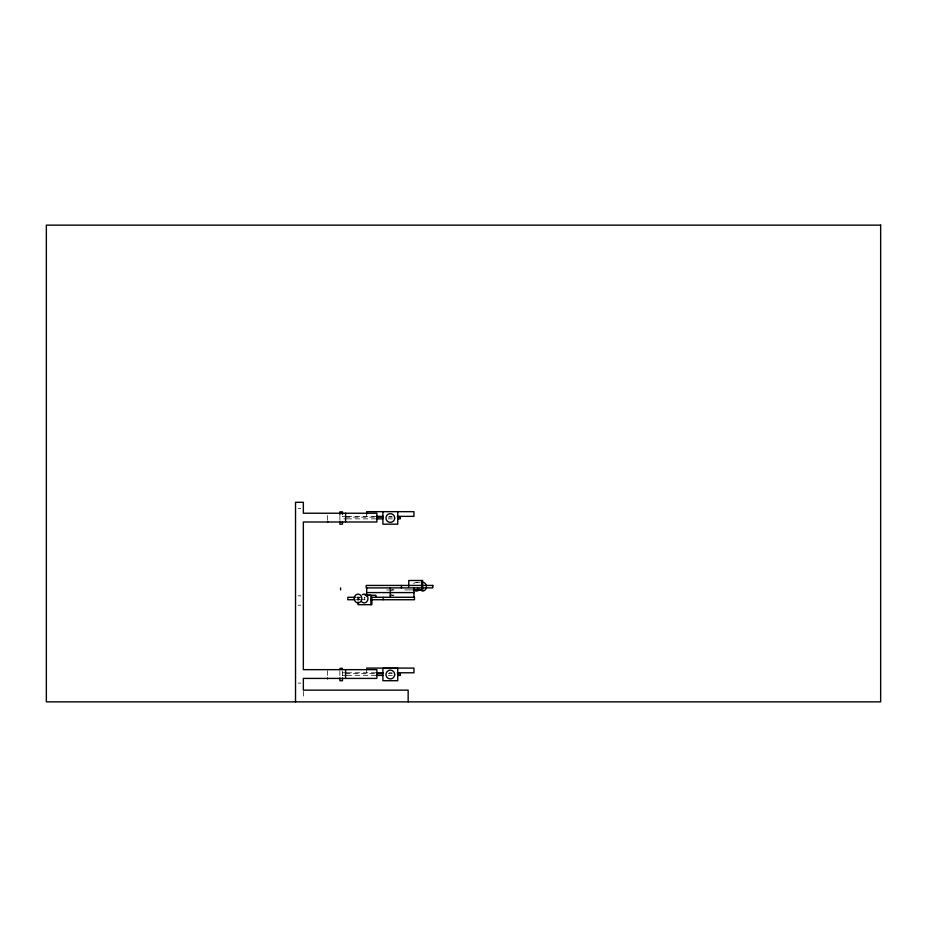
<?xml version="1.0" encoding="UTF-8"?>
<svg xmlns="http://www.w3.org/2000/svg" width="927" height="927" viewBox="0 0 927 927"><rect width="100%" height="100%" fill="white"/><g stroke="black" fill="none" stroke-linecap="round" stroke-linejoin="round"><path stroke-width="0.7" stroke-dasharray="4.63 3.48" d="M391.345 590.302L393.257 589.595M409.757 589.908L412.619 589.908M298.135 508.552L300.742 508.552M346.768 516.362L342.469 516.362L342.469 518.865L346.791 518.865M347.011 516.362L376.872 516.362M389.097 516.362L391.959 516.362M345.354 517.15L375.678 517.15M388.297 517.15L392.353 517.15M347.011 518.865L376.872 518.865M388.297 518.865L392.353 518.865M416.362 582.283L420.047 582.283M386.686 590.001L390.151 590.001M391.298 590.001L393.952 590.001M404.74 589.908L411.889 589.908M389.352 595.169L393.963 595.169M298.135 595.829L300.742 595.829M356.292 597.278L365.261 597.278M356.292 599.734L359.815 599.734M360.522 599.734L365.261 599.734M298.135 605.204L300.742 605.204M342.469 672.782L346.768 672.782M347.011 672.782L376.872 672.782M389.097 672.782L391.959 672.782M345.354 673.674L375.678 673.674M388.297 673.674L392.353 673.674M342.469 675.285L346.791 675.401M347.011 675.285L376.872 675.285M388.297 675.401L392.353 675.401M298.135 683.106L300.742 683.106M391.345 594.867L393.257 595.574M366.686 514.021L366.686 516.362M366.686 668.089L366.686 672.782M364.554 597.278L364.554 599.734M359.027 597.278L359.027 599.746M358.031 596.617L358.031 600.65M357.961 597.278L357.961 599.734M342.469 671.021L342.469 675.401M339.885 515.447L339.885 520.314M339.885 670.754L339.885 676.849M327.602 515.447L327.602 520.314M327.602 670.754L327.602 676.849M303.349 691.449L303.349 699.259M413.593 583.836A4.38 3.789 -90 0 1 419.56 584.103"/><path stroke-width="1.39" d="M419.05 589.885L413.94 589.908A4.38 3.789 -90 0 0 418.807 590.128L419.201 589.723A4.38 3.789 -90 0 0 419.549 589.248M413.315 589.908L422.619 589.896L422.619 580.487L408.761 580.487L408.761 586.664M414.045 589.908L422.619 589.896M365.18 595.273L370.893 595.261L370.893 604.682M376.42 516.362L383.372 516.362M397.277 516.362L413.963 516.362L413.963 511.669L366.686 511.669L366.686 514.021M377.115 517.15L382.897 517.15M397.753 517.15L400.337 517.15L400.337 518.865L397.753 518.865M377.115 518.865L382.897 518.865M366.686 592.585L413.963 592.585M365.91 595.261L375.91 595.261L375.91 597.278M355.308 597.278L347.822 597.278L347.822 599.734L354.879 599.734M371.808 597.278L414.473 597.278L414.473 599.734L370.846 599.734M366.686 668.089L413.963 668.089L413.963 672.782L397.277 672.782M339.885 668.355L342.469 668.355M376.42 672.782L383.372 672.782M377.115 673.674L382.897 673.674M397.753 673.674L400.337 673.674L400.337 675.401L397.753 675.401M377.115 675.401L382.897 675.401M421.634 580.487L421.634 587.892M417.602 587.892L417.602 589.908M413.963 587.892L413.963 597.278M408.158 701.866L408.158 690.14L303.349 690.14L303.349 678.413L376.872 678.413L376.872 669.653L303.349 669.653L303.349 521.994L376.872 521.994L376.872 513.234L303.349 513.234L303.349 502.295L295.528 502.295L295.528 701.866M401.437 585.435L401.437 587.892M397.753 511.831L397.753 524.184L382.897 524.184L382.897 511.831M390.325 587.892L390.325 597.278M383.094 597.278L383.094 599.734M371.889 597.278L371.889 604.682L358.031 604.682L358.031 601.994M366.686 587.892L366.686 596.107M345.597 513.234L345.597 521.994M345.597 669.653L345.597 678.413M342.469 514.485L342.469 511.831L339.885 511.831L339.885 514.578M342.469 521.53L342.469 524.184L339.885 524.184L339.885 521.252M342.469 678.054L342.469 680.719L339.885 680.719L339.885 677.973M340.591 587.892L340.591 589.885M327.602 521.252L327.602 522.388M327.602 677.996L327.602 678.912M362.283 594.705A4.38 3.789 -90 0 1 366.71 595.261L367.08 595.702A4.38 3.789 -90 0 1 366.883 601.565A4.38 3.789 -90 0 1 361.82 601.947M422.503 582.283A4.38 3.789 -90 0 1 426.408 586.374M426.408 586.988A4.38 3.789 -90 0 1 421.959 590.974M354.241 598.182L354.241 598.796A4.38 3.789 -90 0 0 359.989 602.26A4.38 3.789 -90 0 0 360.012 594.775A4.38 3.789 -90 0 0 354.241 598.182M880.65 225.134L46.35 225.134L46.35 701.866L880.65 701.866L880.65 225.134M432.828 585.435L366.177 585.435L366.177 587.892L432.828 587.892L432.828 585.435M397.753 668.355L382.897 668.355L382.897 680.719L397.753 680.719L397.753 668.355M394.693 518.297L394.693 517.695A4.38 4.38 0 0 0 388.031 514.276A4.38 4.38 0 0 0 388.065 521.762A4.38 4.38 0 0 0 394.693 518.297M394.693 674.833L394.693 674.219A4.38 4.38 0 0 0 388.031 670.8A4.38 4.38 0 0 0 388.065 678.286A4.38 4.38 0 0 0 394.693 674.833"/></g></svg>
